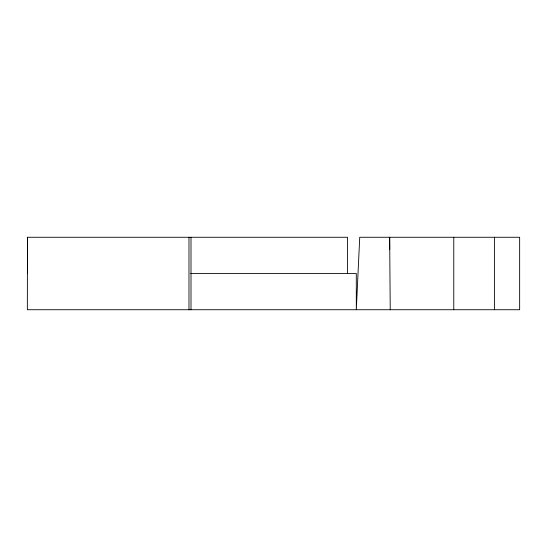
<?xml version="1.0" encoding="UTF-8"?>
<svg xmlns="http://www.w3.org/2000/svg" width="547" height="547" viewBox="0 0 547 547"><rect width="100%" height="100%" fill="white"/><g stroke="black" fill="none" stroke-linecap="round" stroke-linejoin="round"><path stroke-width="0.82" d="M190.671 273.5L356.302 273.5L356.302 309.732L359.735 237.268L519.65 237.268L519.65 309.732L27.35 309.732L27.446 237.268L347.536 237.268L347.536 273.5M389.655 237.268L390.23 309.732M389.703 237.268L389.751 249.343M27.5 237.268L27.528 273.5M494.556 237.268L494.556 309.732M453.778 237.268L453.778 309.732M191.006 237.268L191.006 309.732M188.975 237.268L188.975 309.732"/></g></svg>
